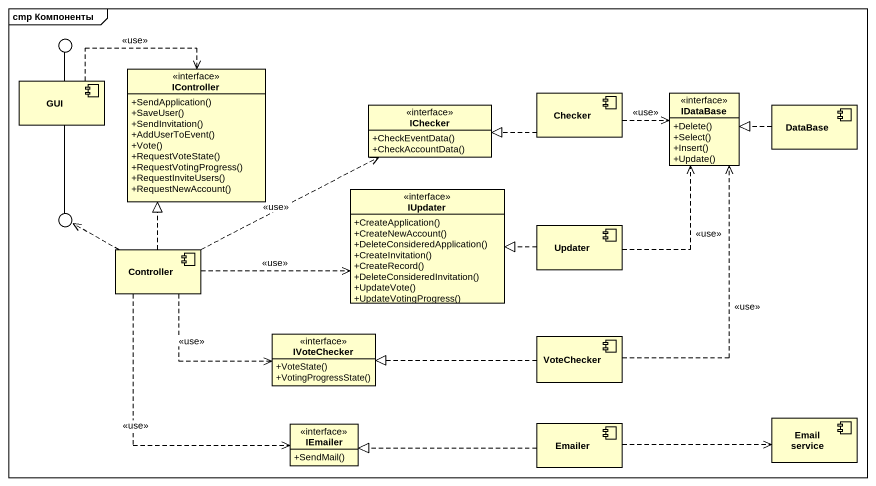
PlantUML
@startuml
mainframe cmp Компоненты
allowmixing
hide circle
hide empty members
skinparam classAttributeIconSize 0
() " " as lollipop1
component GUI
interface IController {
  +SendApplication()
  +SaveUser()
  +SendInvitation()
  +AddUserToEvent()
  +Vote()
  +RequestVoteState()
  +RequestVotingProgress()
  +RequestInviteUsers()
  +RequestNewAccount()
}
interface IChecker {
  +CheckEventData()
  +CheckAccountData()
}
component Checker
interface IDataBase {
  +Delete()
  +Select()
  +Insert()
  +Update()
}
component "DataBase" as DataBase_
() " " as lollipop2
interface IUpdater {
  +CreateApplication()
  +CreateNewAccount()
  +DeleteConsideredApplication()
  +CreateInvitation()
  +CreateRecord()
  +DeleteConsideredInvitation()
  +UpdateVote()
  +UpdateVotingProgress()
}
component Controller
component Updater
interface IVoteChecker {
  +VoteState()
  +VotingProgressState()
}
component VoteChecker
interface IEmailer {
  +SendMail()
}
component Emailer
component "Email service" as Email_service
lollipop1 -- GUI
GUI .right.> IController : <<use>>
GUI -- lollipop2
Checker .left.|> IChecker
Checker .right.> IDataBase : <<use>>
DataBase_ .left.|> IDataBase
Controller .up.|> IController
Controller .right.> IChecker : <<use>>
Controller .left.> lollipop2
Controller .right.> IUpdater : <<use>>
Controller .right.> IVoteChecker : <<use>>
Controller ..> IEmailer : <<use>>
Updater .up.> IDataBase : <<use>>
Updater .left.|> IUpdater
VoteChecker .up.> IDataBase : <<use>>
VoteChecker .left.|> IVoteChecker
Emailer .left.|> IEmailer
Emailer .right.> Email_service
@enduml
